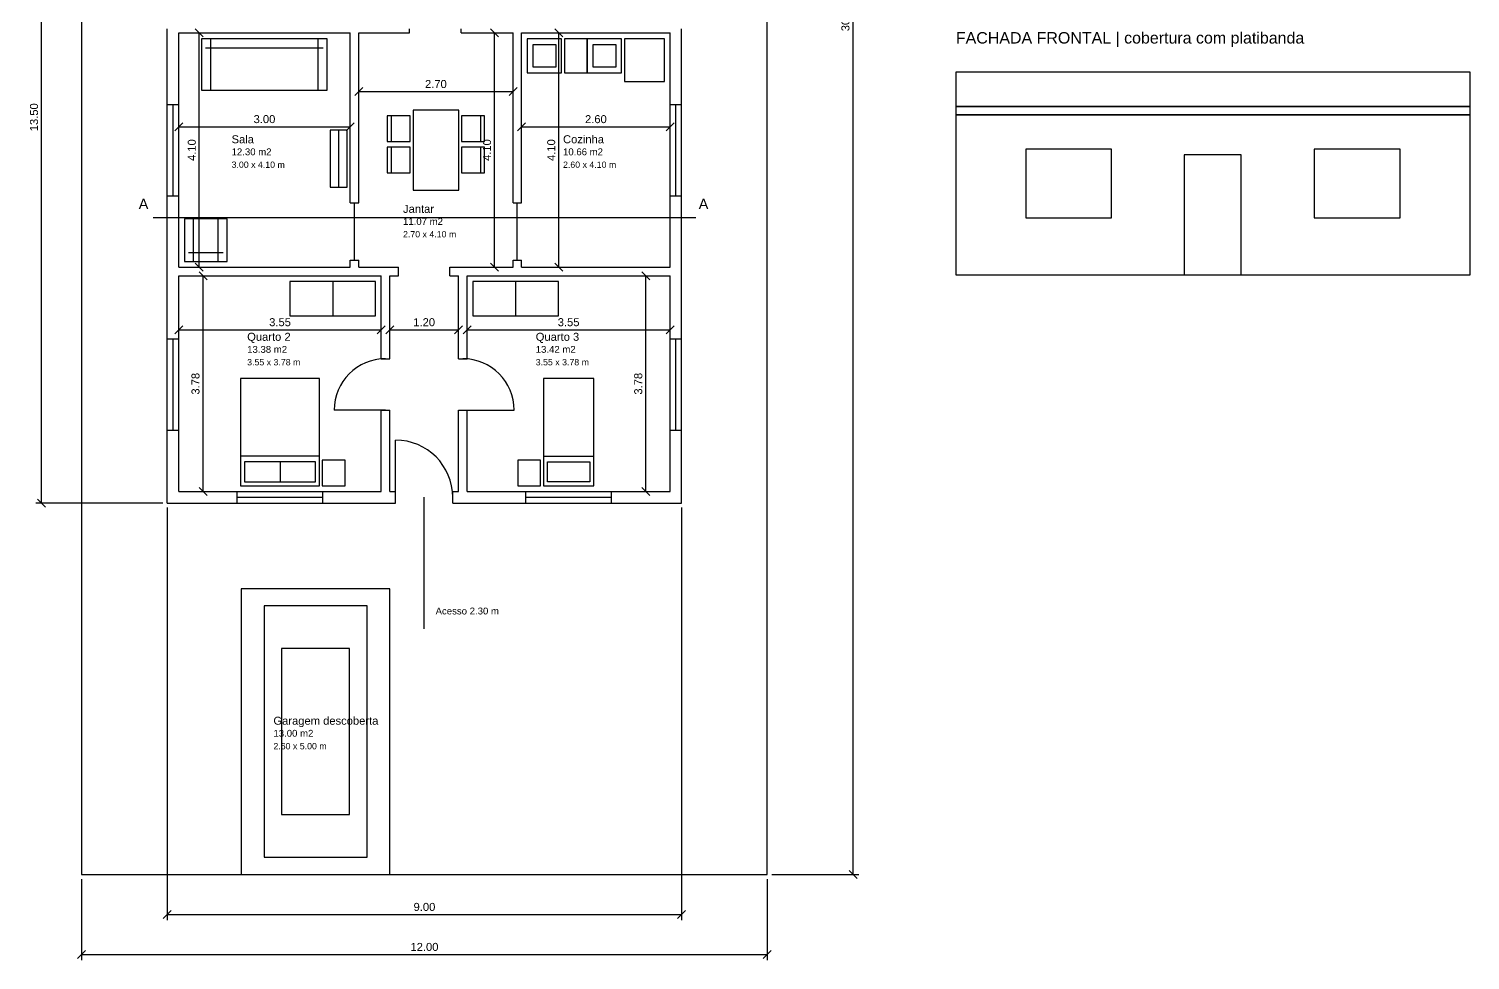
# Model space of a CAD drawing. Header units: millimetres. Extents: x -923 to 107000, y -1500 to 30295.
# Drawn here: x 81077 to 106300, y -1500 to 14798 of the extents above; entities that cross this region are included whole.
import ezdxf

# ---------------------------------------------------------------- set-up
doc = ezdxf.new("R2010")
doc.units = ezdxf.units.MM
doc.header["$MEASUREMENT"] = 0
for name, color, linetype in [('CASA_ACESSO', 4, 'Continuous'), ('CASA_COBERTURA', 2, 'Continuous'), ('CASA_COTAS', 6, 'Continuous'), ('CASA_ESTUDO', 8, 'Continuous'), ('CASA_EXTERNO', 3, 'Continuous'), ('CASA_JANELAS', 4, 'Continuous'), ('CASA_LOTE', 8, 'Continuous'), ('CASA_MOVEIS', 3, 'Continuous'), ('CASA_PAREDES', 7, 'Continuous'), ('CASA_PORTAS', 2, 'Continuous'), ('CASA_TEXTOS', 7, 'Continuous')]:
    doc.layers.add(name, color=color, linetype=linetype)
doc.styles.get("Standard").update_dxf_attribs({"font": 'arial.ttf'})
doc.dimstyles.get("Standard").update_dxf_attribs({"dimtxt": 0.18, "dimasz": 0.18, "dimexe": 0.18, "dimexo": 0.0625, "dimgap": 0.09, "dimtad": 0, "dimtih": 1, "dimtoh": 1, "dimdec": 4, "dimzin": 0, "dimdsep": 46, "dimtxsty": 'Standard', "dimcen": 0.09, "dimadec": 0, "dimazin": 0, "dimtfac": 1, "dimtdec": 4, "dimtofl": 0, "dimtmove": 0, "dimatfit": 3, "dimfxl": 1, "dimtolj": 1, "dimtzin": 0, "dimarcsym": 0})

# ---------------------------------------------------------------- blocks, each defined once
blk = doc.blocks.new('*D45')
at = {"layer": 'CASA_COTAS', "color": 0, "lineweight": -2, "transparency": 16777216}
for p, q in [((83630, 9461), (83770, 9601)), ((83700, 9611), (83700, 9631)), ((87175, 9461), (87315, 9601)), ((87245, 9611), (87245, 9631)), ((83700, 9531), (87245, 9531))]:
    blk.add_line(p, q, dxfattribs=at)
at = {"layer": 'Defpoints', "color": 0, "transparency": 16777216}
for p in [(83700, 9531), (87245, 9531), (87245, 9531)]:
    blk.add_point(p, dxfattribs=at)
at = {"layer": 'CASA_COTAS', "color": 0, "transparency": 16777216, "insert": (85473, 9663), "char_height": 140, "attachment_point": 5}
blk.add_mtext('\\A1;3.55', dxfattribs=at)
blk = doc.blocks.new('*D46')
at = {"layer": 'CASA_COTAS', "color": 0, "lineweight": -2, "transparency": 16777216}
for p, q in [((84195, 10405), (84055, 10545)), ((84125, 6700), (84125, 10475)), ((84205, 10475), (84225, 10475)), ((84195, 6630), (84055, 6770)), ((84205, 6700), (84225, 6700))]:
    blk.add_line(p, q, dxfattribs=at)
at = {"layer": 'Defpoints', "color": 0, "transparency": 16777216}
for p in [(84125, 10475), (84125, 10475), (84125, 6700)]:
    blk.add_point(p, dxfattribs=at)
at = {"layer": 'CASA_COTAS', "color": 0, "transparency": 16777216, "insert": (83994, 8587), "char_height": 140, "attachment_point": 5, "rotation": 90}
blk.add_mtext('\\A1;3.78', dxfattribs=at)
blk = doc.blocks.new('*D47')
at = {"layer": 'CASA_COTAS', "color": 0, "lineweight": -2, "transparency": 16777216}
for p, q in [((88675, 9461), (88815, 9601)), ((88745, 9611), (88745, 9631)), ((92230, 9461), (92370, 9601)), ((92300, 9611), (92300, 9631)), ((88745, 9531), (92300, 9531))]:
    blk.add_line(p, q, dxfattribs=at)
at = {"layer": 'Defpoints', "color": 0, "transparency": 16777216}
for p in [(88745, 9531), (92300, 9531), (92300, 9531)]:
    blk.add_point(p, dxfattribs=at)
at = {"layer": 'CASA_COTAS', "color": 0, "transparency": 16777216, "insert": (90523, 9663), "char_height": 140, "attachment_point": 5}
blk.add_mtext('\\A1;3.55', dxfattribs=at)
blk = doc.blocks.new('*D48')
at = {"layer": 'CASA_COTAS', "color": 0, "lineweight": -2, "transparency": 16777216}
for p, q in [((91943, 10405), (91803, 10545)), ((91873, 6700), (91873, 10475)), ((91953, 10475), (91973, 10475)), ((91943, 6630), (91803, 6770)), ((91953, 6700), (91973, 6700))]:
    blk.add_line(p, q, dxfattribs=at)
at = {"layer": 'Defpoints', "color": 0, "transparency": 16777216}
for p in [(91873, 10475), (91873, 10475), (91873, 6700)]:
    blk.add_point(p, dxfattribs=at)
at = {"layer": 'CASA_COTAS', "color": 0, "transparency": 16777216, "insert": (91742, 8587), "char_height": 140, "attachment_point": 5, "rotation": 90}
blk.add_mtext('\\A1;3.78', dxfattribs=at)
blk = doc.blocks.new('*D49')
at = {"layer": 'CASA_COTAS', "color": 0, "lineweight": -2, "transparency": 16777216}
for p, q in [((87325, 9461), (87465, 9601)), ((87395, 9611), (87395, 9631)), ((88525, 9461), (88665, 9601)), ((88595, 9611), (88595, 9631)), ((87395, 9531), (88595, 9531))]:
    blk.add_line(p, q, dxfattribs=at)
at = {"layer": 'Defpoints', "color": 0, "transparency": 16777216}
for p in [(87395, 9531), (88595, 9531), (88595, 9531)]:
    blk.add_point(p, dxfattribs=at)
at = {"layer": 'CASA_COTAS', "color": 0, "transparency": 16777216, "insert": (87995, 9663), "char_height": 140, "attachment_point": 5}
blk.add_mtext('\\A1;1.20', dxfattribs=at)
blk = doc.blocks.new('*D50')
at = {"layer": 'CASA_COTAS', "color": 0, "lineweight": -2, "transparency": 16777216}
for p, q in [((83630, 13015), (83770, 13155)), ((83700, 13165), (83700, 13185)), ((86630, 13015), (86770, 13155)), ((86700, 13165), (86700, 13185)), ((83700, 13085), (86700, 13085))]:
    blk.add_line(p, q, dxfattribs=at)
at = {"layer": 'Defpoints', "color": 0, "transparency": 16777216}
for p in [(83700, 13085), (86700, 13085), (86700, 13085)]:
    blk.add_point(p, dxfattribs=at)
at = {"layer": 'CASA_COTAS', "color": 0, "transparency": 16777216, "insert": (85200, 13217), "char_height": 140, "attachment_point": 5}
blk.add_mtext('\\A1;3.00', dxfattribs=at)
blk = doc.blocks.new('*D51')
at = {"layer": 'CASA_COTAS', "color": 0, "lineweight": -2, "transparency": 16777216}
for p, q in [((84130, 14655), (83990, 14795)), ((84060, 10625), (84060, 14725)), ((84140, 14725), (84160, 14725)), ((84130, 10555), (83990, 10695)), ((84140, 10625), (84160, 10625))]:
    blk.add_line(p, q, dxfattribs=at)
at = {"layer": 'Defpoints', "color": 0, "transparency": 16777216}
for p in [(84060, 14725), (84060, 14725), (84060, 10625)]:
    blk.add_point(p, dxfattribs=at)
at = {"layer": 'CASA_COTAS', "color": 0, "transparency": 16777216, "insert": (83929, 12675), "char_height": 140, "attachment_point": 5, "rotation": 90}
blk.add_mtext('\\A1;4.10', dxfattribs=at)
blk = doc.blocks.new('*D52')
at = {"layer": 'CASA_COTAS', "color": 0, "lineweight": -2, "transparency": 16777216}
for p, q in [((86780, 13630), (86920, 13770)), ((86850, 13780), (86850, 13800)), ((86850, 13700), (89550, 13700)), ((89480, 13630), (89620, 13770)), ((89550, 13780), (89550, 13800))]:
    blk.add_line(p, q, dxfattribs=at)
at = {"layer": 'Defpoints', "color": 0, "transparency": 16777216}
for p in [(86850, 13700), (89550, 13700), (89550, 13700)]:
    blk.add_point(p, dxfattribs=at)
at = {"layer": 'CASA_COTAS', "color": 0, "transparency": 16777216, "insert": (88200, 13831), "char_height": 140, "attachment_point": 5}
blk.add_mtext('\\A1;2.70', dxfattribs=at)
blk = doc.blocks.new('*D53')
at = {"layer": 'CASA_COTAS', "color": 0, "lineweight": -2, "transparency": 16777216}
for p, q in [((89296, 14655), (89156, 14795)), ((89226, 10625), (89226, 14725)), ((89306, 14725), (89326, 14725)), ((89296, 10555), (89156, 10695)), ((89306, 10625), (89326, 10625))]:
    blk.add_line(p, q, dxfattribs=at)
at = {"layer": 'Defpoints', "color": 0, "transparency": 16777216}
for p in [(89226, 14725), (89226, 14725), (89226, 10625)]:
    blk.add_point(p, dxfattribs=at)
at = {"layer": 'CASA_COTAS', "color": 0, "transparency": 16777216, "insert": (89095, 12675), "char_height": 140, "attachment_point": 5, "rotation": 90}
blk.add_mtext('\\A1;4.10', dxfattribs=at)
blk = doc.blocks.new('*D54')
at = {"layer": 'CASA_COTAS', "color": 0, "lineweight": -2, "transparency": 16777216}
for p, q in [((89630, 13015), (89770, 13155)), ((89700, 13165), (89700, 13185)), ((92230, 13015), (92370, 13155)), ((92300, 13165), (92300, 13185)), ((89700, 13085), (92300, 13085))]:
    blk.add_line(p, q, dxfattribs=at)
at = {"layer": 'Defpoints', "color": 0, "transparency": 16777216}
for p in [(89700, 13085), (92300, 13085), (92300, 13085)]:
    blk.add_point(p, dxfattribs=at)
at = {"layer": 'CASA_COTAS', "color": 0, "transparency": 16777216, "insert": (91000, 13216), "char_height": 140, "attachment_point": 5}
blk.add_mtext('\\A1;2.60', dxfattribs=at)
blk = doc.blocks.new('*D55')
at = {"layer": 'CASA_COTAS', "color": 0, "lineweight": -2, "transparency": 16777216}
for p, q in [((90420, 14655), (90280, 14795)), ((90350, 10625), (90350, 14725)), ((90430, 14725), (90450, 14725)), ((90420, 10555), (90280, 10695)), ((90430, 10625), (90450, 10625))]:
    blk.add_line(p, q, dxfattribs=at)
at = {"layer": 'Defpoints', "color": 0, "transparency": 16777216}
for p in [(90350, 14725), (90350, 14725), (90350, 10625)]:
    blk.add_point(p, dxfattribs=at)
at = {"layer": 'CASA_COTAS', "color": 0, "transparency": 16777216, "insert": (90219, 12675), "char_height": 140, "attachment_point": 5, "rotation": 90}
blk.add_mtext('\\A1;4.10', dxfattribs=at)
blk = doc.blocks.new('*D65')
at = {"layer": 'CASA_COTAS', "color": 0, "lineweight": -2, "transparency": 16777216}
for p, q in [((83500, 6420), (83500, -800)), ((92500, 6420), (92500, -800)), ((83430, -770), (83570, -630)), ((83500, -700), (92500, -700)), ((92430, -770), (92570, -630))]:
    blk.add_line(p, q, dxfattribs=at)
at = {"layer": 'Defpoints', "color": 0, "transparency": 16777216}
for p in [(83500, 6500), (92500, 6500), (92500, -700)]:
    blk.add_point(p, dxfattribs=at)
at = {"layer": 'CASA_COTAS', "color": 0, "transparency": 16777216, "insert": (88000, -569), "char_height": 140, "attachment_point": 5}
blk.add_mtext('\\A1;9.00', dxfattribs=at)
blk = doc.blocks.new('*D66')
at = {"layer": 'CASA_COTAS', "color": 0, "lineweight": -2, "transparency": 16777216}
for p, q in [((83420, 20000), (81200, 20000)), ((81370, 19930), (81230, 20070)), ((81300, 6500), (81300, 20000)), ((81370, 6430), (81230, 6570)), ((83420, 6500), (81200, 6500))]:
    blk.add_line(p, q, dxfattribs=at)
at = {"layer": 'Defpoints', "color": 0, "transparency": 16777216}
for p in [(81300, 20000), (83500, 20000), (83500, 6500)]:
    blk.add_point(p, dxfattribs=at)
at = {"layer": 'CASA_COTAS', "color": 0, "transparency": 16777216, "insert": (81168, 13250), "char_height": 140, "attachment_point": 5, "rotation": 90}
blk.add_mtext('\\A1;13.50', dxfattribs=at)
blk = doc.blocks.new('*D67')
at = {"layer": 'CASA_COTAS', "color": 0, "lineweight": -2, "transparency": 16777216}
for p, q in [((82000, -80), (82000, -1500)), ((94000, -80), (94000, -1500)), ((81930, -1470), (82070, -1330)), ((82000, -1400), (94000, -1400)), ((93930, -1470), (94070, -1330))]:
    blk.add_line(p, q, dxfattribs=at)
at = {"layer": 'Defpoints', "color": 0, "transparency": 16777216}
for p in [(82000, 0), (94000, 0), (94000, -1400)]:
    blk.add_point(p, dxfattribs=at)
at = {"layer": 'CASA_COTAS', "color": 0, "transparency": 16777216, "insert": (88000, -1269), "char_height": 140, "attachment_point": 5}
blk.add_mtext('\\A1;12.00', dxfattribs=at)
blk = doc.blocks.new('*D68')
at = {"layer": 'CASA_COTAS', "color": 0, "lineweight": -2, "transparency": 16777216}
for p, q in [((95570, 29930), (95430, 30070)), ((94080, 30000), (95600, 30000)), ((95500, 0), (95500, 30000)), ((94080, 0), (95600, 0)), ((95570, -70), (95430, 70))]:
    blk.add_line(p, q, dxfattribs=at)
at = {"layer": 'Defpoints', "color": 0, "transparency": 16777216}
for p in [(94000, 30000), (95500, 30000), (94000, 0)]:
    blk.add_point(p, dxfattribs=at)
at = {"layer": 'CASA_COTAS', "color": 0, "transparency": 16777216, "insert": (95368, 15000), "char_height": 140, "attachment_point": 5, "rotation": 90}
blk.add_mtext('\\A1;30.00', dxfattribs=at)

msp = doc.modelspace()

# ---------------------------------------------------------------- linework, layer by layer
at = {"layer": 'CASA_ACESSO'}
msp.add_lwpolyline([(87995.189, 4300), (87995.189, 5900), (87995.189, 5900), (87995.189, 6600)], dxfattribs=at)
at = {"layer": 'CASA_COBERTURA'}
for points in [[(97300, 13440), (106300, 13440), (106300, 14040), (97300, 14040)], [(97300, 13290), (106300, 13290), (106300, 13440), (97300, 13440)]]:
    msp.add_lwpolyline(points, close=True, dxfattribs=at)
at = {"layer": 'CASA_ESTUDO'}
msp.add_line((83250, 11495), (92750, 11495), dxfattribs=at)
for points in [[(97300, 10490), (106300, 10490), (106300, 13290), (97300, 13290)], [(98522.594, 11490), (100022.594, 11490), (100022.594, 12690), (98522.594, 12690)], [(103572.594, 11490), (105072.594, 11490), (105072.594, 12690), (103572.594, 12690)], [(101295.189, 10490), (102295.189, 10490), (102295.189, 12590), (101295.189, 12590)]]:
    msp.add_lwpolyline(points, close=True, dxfattribs=at)
at = {"layer": 'CASA_EXTERNO'}
msp.add_lwpolyline([(84795.189, 0), (87395.189, 0), (87395.189, 5000), (84795.189, 5000)], close=True, dxfattribs=at)
at = {"layer": 'CASA_JANELAS'}
for p, q in [((83500, 11875), (83500, 13475)), ((83600, 11875), (83600, 13475)), ((83700, 11875), (83700, 13475)), ((92300, 11875), (92300, 13475)), ((92400, 11875), (92400, 13475)), ((92500, 11875), (92500, 13475)), ((83500, 7775), (83500, 9375)), ((83600, 7775), (83600, 9375)), ((83700, 7775), (83700, 9375)), ((92300, 7775), (92300, 9375)), ((92400, 7775), (92400, 9375)), ((92500, 7775), (92500, 9375)), ((84722.594, 6700), (86222.594, 6700)), ((84722.594, 6600), (86222.594, 6600)), ((89772.594, 6700), (91272.594, 6700)), ((89772.594, 6600), (91272.594, 6600)), ((84722.594, 6500), (86222.594, 6500)), ((89772.594, 6500), (91272.594, 6500))]:
    msp.add_line(p, q, dxfattribs=at)
at = {"layer": 'CASA_LOTE'}
msp.add_lwpolyline([(82000, 0), (94000, 0), (94000, 30000), (82000, 30000)], close=True, dxfattribs=at)
at = {"layer": 'CASA_MOVEIS'}
msp.add_line((86500, 12025), (86500, 13025), dxfattribs=at)
for points in [[(84100, 13725), (86300, 13725), (86300, 14625), (84100, 14625)], [(89800, 14025), (90400, 14025), (90400, 14625), (89800, 14625)], [(90450, 14025), (90850, 14025), (90850, 14625), (90450, 14625)], [(90850, 14025), (91450, 14025), (91450, 14625), (90850, 14625)], [(91500, 13875), (92200, 13875), (92200, 14625), (91500, 14625)], [(87800, 11975), (88600, 11975), (88600, 13375), (87800, 13375)], [(87350, 12825), (87750, 12825), (87750, 13275), (87350, 13275)], [(88650, 12825), (89050, 12825), (89050, 13275), (88650, 13275)], [(86350, 12025), (86650, 12025), (86650, 13025), (86350, 13025)], [(87350, 12275), (87750, 12275), (87750, 12725), (87350, 12725)], [(88650, 12275), (89050, 12275), (89050, 12725), (88650, 12725)], [(83800, 10725), (84550, 10725), (84550, 11475), (83800, 11475)], [(85645.189, 9775), (87145.189, 9775), (87145.189, 10375), (85645.189, 10375)], [(88845.189, 9775), (90345.189, 9775), (90345.189, 10375), (88845.189, 10375)], [(84782.594, 6800), (86162.594, 6800), (86162.594, 8680), (84782.594, 8680)], [(90082.594, 6800), (90962.594, 6800), (90962.594, 8680), (90082.594, 8680)], [(86212.594, 6800), (86612.594, 6800), (86612.594, 7250), (86212.594, 7250)], [(89632.594, 6800), (90032.594, 6800), (90032.594, 7250), (89632.594, 7250)], [(85195.189, 300), (86995.189, 300), (86995.189, 4700), (85195.189, 4700)]]:
    msp.add_lwpolyline(points, close=True, dxfattribs=at)
for points in [[(84170, 14465), (86230, 14465)], [(84260, 13725), (84260, 14625)], [(86140, 13725), (86140, 14625)], [(90298, 14127), (89902, 14127), (89902, 14523), (90298, 14523), (90298, 14127)], [(91348, 14127), (90952, 14127), (90952, 14523), (91348, 14523), (91348, 14127)], [(87420, 13275), (87420, 12825)], [(88980, 13275), (88980, 12825)], [(87420, 12725), (87420, 12275)], [(88980, 12725), (88980, 12275)], [(83960, 10725), (83960, 11475)], [(84390, 10725), (84390, 11475)], [(83870, 10885), (84480, 10885)], [(86395.189, 10375), (86395.189, 9775)], [(89595.189, 10375), (89595.189, 9775)], [(86162.594, 7320), (84782.594, 7320)], [(90082.594, 7320), (90962.594, 7320)], [(86092.594, 7220), (84852.594, 7220), (84852.594, 6870), (86092.594, 6870), (86092.594, 7220)], [(85472.594, 7220), (85472.594, 6870)], [(90152.594, 7220), (90892.594, 7220), (90892.594, 6870), (90152.594, 6870), (90152.594, 7220)], [(86689.189, 3952), (85501.189, 3952), (85501.189, 1048), (86689.189, 1048), (86689.189, 3952)]]:
    msp.add_lwpolyline(points, dxfattribs=at)
at = {"layer": 'CASA_PAREDES'}
for p, q in [((83500, 14725), (83500, 14800)), ((83500, 13475), (83500, 14725)), ((83500, 14725), (83500, 14725)), ((83700, 14725), (84722.594, 14725)), ((83700, 13475), (83700, 14725)), ((83700, 14725), (83700, 14725)), ((84722.594, 14725), (84819.95, 14725)), ((84819.95, 14725), (86222.594, 14725)), ((86222.594, 14725), (86319.95, 14725)), ((86319.95, 14725), (86700, 14725)), ((86700, 13475), (86700, 14725)), ((86700, 14725), (86700, 14725)), ((86850, 13475), (86850, 14725)), ((86850, 14725), (86850, 14725)), ((86850, 14725), (87245.189, 14725)), ((87245.189, 14725), (87245.189, 14725)), ((87245.189, 14725), (87395.189, 14725)), ((87395.189, 14725), (87395.189, 14725)), ((87395.189, 14725), (87439.9, 14725)), ((87439.9, 14725), (87439.9, 14725)), ((87439.9, 14725), (87495.189, 14725)), ((87495.189, 14725), (87545.189, 14725)), ((87545.189, 14725), (87589.9, 14725)), ((87589.9, 14725), (87589.9, 14725)), ((87589.9, 14725), (87739.9, 14725)), ((87739.9, 14725), (87739.9, 14800)), ((88639.9, 14725), (88639.9, 14800)), ((88639.9, 14725), (88745.189, 14725)), ((88745.189, 14725), (88745.189, 14725)), ((88745.189, 14725), (88789.9, 14725)), ((88789.9, 14725), (88789.9, 14725)), ((88789.9, 14725), (88939.9, 14725)), ((88939.9, 14725), (88939.9, 14725)), ((88939.9, 14725), (89352.4, 14725)), ((89352.4, 14725), (89550, 14725)), ((89550, 13475), (89550, 14725)), ((89550, 14725), (89550, 14725)), ((89700, 13475), (89700, 14725)), ((89700, 14725), (89700, 14725)), ((89700, 14725), (89772.594, 14725)), ((89772.594, 14725), (90952.4, 14725)), ((90952.4, 14725), (91272.594, 14725)), ((91272.594, 14725), (91339.9, 14725)), ((91339.9, 14725), (91339.9, 14725)), ((91339.9, 14725), (91539.9, 14725)), ((91539.9, 14725), (91539.9, 14725)), ((91539.9, 14725), (92300, 14725)), ((92300, 13475), (92300, 14725)), ((92300, 14725), (92300, 14725)), ((92500, 14725), (92500, 14800)), ((92500, 13475), (92500, 14725)), ((92500, 14725), (92500, 14725)), ((83500, 13475), (83700, 13475)), ((86700, 11875), (86700, 13475)), ((86700, 13475), (86700, 13475)), ((86850, 11875), (86850, 13475)), ((86850, 13475), (86850, 13475)), ((89550, 11875), (89550, 13475)), ((89550, 13475), (89550, 13475)), ((89700, 11875), (89700, 13475)), ((89700, 13475), (89700, 13475)), ((92300, 13475), (92500, 13475)), ((83500, 11750), (83500, 11875)), ((83500, 11875), (83700, 11875)), ((83700, 11750), (83700, 11875)), ((86700, 11750), (86700, 11875)), ((86700, 11875), (86700, 11875)), ((86850, 11750), (86850, 11875)), ((86850, 11875), (86850, 11875)), ((89550, 11750), (89550, 11875)), ((89550, 11875), (89550, 11875)), ((89700, 11750), (89700, 11875)), ((89700, 11875), (89700, 11875)), ((92300, 11750), (92300, 11875)), ((92300, 11875), (92500, 11875)), ((92500, 11750), (92500, 11875)), ((83500, 10750), (83500, 11750)), ((83500, 11750), (83500, 11750)), ((83700, 10750), (83700, 11750)), ((83700, 11750), (83700, 11750)), ((86700, 11750), (86850, 11750)), ((89550, 11750), (89700, 11750)), ((92300, 10750), (92300, 11750)), ((92300, 11750), (92300, 11750)), ((92500, 10750), (92500, 11750)), ((92500, 11750), (92500, 11750)), ((83500, 10625), (83500, 10750)), ((83500, 10750), (83500, 10750)), ((83500, 10550), (83500, 10625)), ((83500, 10625), (83500, 10625)), ((83700, 10625), (83700, 10750)), ((83700, 10750), (83700, 10750)), ((83700, 10625), (84722.594, 10625)), ((83700, 10625), (83700, 10625)), ((84722.594, 10625), (84819.95, 10625)), ((84819.95, 10625), (86222.594, 10625)), ((86222.594, 10625), (86319.95, 10625)), ((86319.95, 10625), (86700, 10625)), ((86700, 10625), (86700, 10750)), ((86700, 10750), (86850, 10750)), ((86700, 10625), (86700, 10625)), ((86850, 10625), (86850, 10750)), ((86850, 10625), (87245.189, 10625)), ((86850, 10625), (86850, 10625)), ((87245.189, 10625), (87245.189, 10625)), ((87245.189, 10625), (87395.189, 10625)), ((87395.189, 10625), (87395.189, 10625)), ((87395.189, 10625), (87439.9, 10625)), ((87439.9, 10625), (87439.9, 10625)), ((87439.9, 10625), (87495.189, 10625)), ((87495.189, 10625), (87545.189, 10625)), ((87545.189, 10550), (87545.189, 10625)), ((88445.189, 10550), (88445.189, 10625)), ((88445.189, 10625), (88495.189, 10625)), ((88495.189, 10625), (88595.189, 10625)), ((88595.189, 10625), (88595.189, 10625)), ((88595.189, 10625), (88639.9, 10625)), ((88639.9, 10625), (88639.9, 10625)), ((88639.9, 10625), (88745.189, 10625)), ((88745.189, 10625), (88745.189, 10625)), ((88745.189, 10625), (88789.9, 10625)), ((88789.9, 10625), (88789.9, 10625)), ((88789.9, 10625), (88939.9, 10625)), ((88939.9, 10625), (88939.9, 10625)), ((88939.9, 10625), (89352.4, 10625)), ((89352.4, 10625), (89550, 10625)), ((89550, 10625), (89550, 10750)), ((89550, 10750), (89700, 10750)), ((89550, 10625), (89550, 10625)), ((89700, 10625), (89700, 10750)), ((89700, 10625), (89772.594, 10625)), ((89700, 10625), (89700, 10625)), ((89772.594, 10625), (90952.4, 10625)), ((90952.4, 10625), (91272.594, 10625)), ((91272.594, 10625), (91339.9, 10625)), ((91339.9, 10625), (91339.9, 10625)), ((91339.9, 10625), (91539.9, 10625)), ((91539.9, 10625), (91539.9, 10625)), ((91539.9, 10625), (92300, 10625)), ((92300, 10625), (92300, 10750)), ((92300, 10750), (92300, 10750)), ((92300, 10625), (92300, 10625)), ((92500, 10625), (92500, 10750)), ((92500, 10750), (92500, 10750)), ((92500, 10550), (92500, 10625)), ((92500, 10625), (92500, 10625)), ((83500, 10550), (83500, 10550)), ((83500, 10475), (83500, 10550)), ((83500, 9375), (83500, 10475)), ((83500, 10475), (83500, 10475)), ((83700, 10475), (84722.594, 10475)), ((83700, 9375), (83700, 10475)), ((83700, 10475), (83700, 10475)), ((84722.594, 10475), (84819.95, 10475)), ((84819.95, 10475), (86222.594, 10475)), ((86222.594, 10475), (86319.95, 10475)), ((86319.95, 10475), (86700, 10475)), ((86700, 10475), (86700, 10475)), ((86700, 10475), (86850, 10475)), ((86850, 10475), (86850, 10475)), ((86850, 10475), (87245.189, 10475)), ((87245.189, 9375), (87245.189, 10475)), ((87245.189, 10475), (87245.189, 10475)), ((87395.189, 9375), (87395.189, 10475)), ((87395.189, 10475), (87395.189, 10475)), ((87395.189, 10475), (87439.9, 10475)), ((87439.9, 10475), (87439.9, 10475)), ((87439.9, 10475), (87495.189, 10475)), ((87495.189, 10475), (87545.189, 10475)), ((87545.189, 10475), (87545.189, 10550)), ((87545.189, 10550), (87545.189, 10550)), ((88445.189, 10475), (88445.189, 10550)), ((88445.189, 10550), (88445.189, 10550)), ((88445.189, 10475), (88495.189, 10475)), ((88495.189, 10475), (88595.189, 10475)), ((88595.189, 9375), (88595.189, 10475)), ((88595.189, 10475), (88595.189, 10475)), ((88745.189, 10475), (88789.9, 10475)), ((88745.189, 9375), (88745.189, 10475)), ((88745.189, 10475), (88745.189, 10475)), ((88789.9, 10475), (88789.9, 10475)), ((88789.9, 10475), (88939.9, 10475)), ((88939.9, 10475), (88939.9, 10475)), ((88939.9, 10475), (89352.4, 10475)), ((89352.4, 10475), (89550, 10475)), ((89550, 10475), (89550, 10475)), ((89550, 10475), (89700, 10475)), ((89700, 10475), (89700, 10475)), ((89700, 10475), (89772.594, 10475)), ((89772.594, 10475), (90952.4, 10475)), ((90952.4, 10475), (91272.594, 10475)), ((91272.594, 10475), (91339.9, 10475)), ((91339.9, 10475), (91339.9, 10475)), ((91339.9, 10475), (91539.9, 10475)), ((91539.9, 10475), (91539.9, 10475)), ((91539.9, 10475), (92300, 10475)), ((92300, 9375), (92300, 10475)), ((92300, 10475), (92300, 10475)), ((92500, 10550), (92500, 10550)), ((92500, 10475), (92500, 10550)), ((92500, 9375), (92500, 10475)), ((92500, 10475), (92500, 10475)), ((83500, 9375), (83700, 9375)), ((87245.189, 9025), (87245.189, 9375)), ((87245.189, 9375), (87245.189, 9375)), ((87395.189, 9025), (87395.189, 9375)), ((87395.189, 9375), (87395.189, 9375)), ((88595.189, 9025), (88595.189, 9375)), ((88595.189, 9375), (88595.189, 9375)), ((88745.189, 9025), (88745.189, 9375)), ((88745.189, 9375), (88745.189, 9375)), ((92300, 9375), (92500, 9375)), ((87245.189, 9025), (87395.189, 9025)), ((88595.189, 9025), (88639.9, 9025)), ((88639.9, 9025), (88639.9, 9025)), ((88639.9, 9025), (88745.189, 9025)), ((87245.189, 7775), (87245.189, 8125)), ((87245.189, 8125), (87395.189, 8125)), ((87395.189, 7775), (87395.189, 8125)), ((88595.189, 7775), (88595.189, 8125)), ((88595.189, 8125), (88639.9, 8125)), ((88639.9, 8125), (88639.9, 8125)), ((88639.9, 8125), (88745.189, 8125)), ((88745.189, 7775), (88745.189, 8125)), ((83500, 6700), (83500, 7775)), ((83500, 7775), (83700, 7775)), ((83700, 6700), (83700, 7775)), ((87245.189, 6700), (87245.189, 7775)), ((87245.189, 7775), (87245.189, 7775)), ((87395.189, 6700), (87395.189, 7775)), ((87395.189, 7775), (87395.189, 7775)), ((88595.189, 6700), (88595.189, 7775)), ((88595.189, 7775), (88595.189, 7775)), ((88745.189, 6700), (88745.189, 7775)), ((88745.189, 7775), (88745.189, 7775)), ((92300, 6700), (92300, 7775)), ((92300, 7775), (92500, 7775)), ((92500, 6700), (92500, 7775)), ((83500, 6600), (83500, 6700)), ((83500, 6700), (83500, 6700)), ((83500, 6500), (83500, 6600)), ((83500, 6600), (83500, 6600)), ((83700, 6700), (84722.594, 6700)), ((83700, 6700), (83700, 6700)), ((84722.594, 6600), (84722.594, 6700)), ((84722.594, 6500), (84722.594, 6600)), ((84722.594, 6600), (84722.594, 6600)), ((86222.594, 6600), (86222.594, 6700)), ((86222.594, 6700), (86319.95, 6700)), ((86222.594, 6500), (86222.594, 6600)), ((86222.594, 6600), (86222.594, 6600)), ((86319.95, 6700), (86700, 6700)), ((86700, 6700), (86700, 6700)), ((86700, 6700), (86850, 6700)), ((86850, 6700), (86850, 6700)), ((86850, 6700), (87245.189, 6700)), ((87245.189, 6700), (87245.189, 6700)), ((87395.189, 6700), (87395.189, 6700)), ((87395.189, 6700), (87439.9, 6700)), ((87439.9, 6700), (87439.9, 6700)), ((87439.9, 6700), (87495.189, 6700)), ((87495.189, 6600), (87495.189, 6700)), ((87495.189, 6500), (87495.189, 6600)), ((87495.189, 6600), (87495.189, 6600)), ((88495.189, 6600), (88495.189, 6700)), ((88495.189, 6700), (88595.189, 6700)), ((88495.189, 6500), (88495.189, 6600)), ((88495.189, 6600), (88495.189, 6600)), ((88595.189, 6700), (88595.189, 6700)), ((88745.189, 6700), (88789.9, 6700)), ((88745.189, 6700), (88745.189, 6700)), ((88789.9, 6700), (88789.9, 6700)), ((88789.9, 6700), (88939.9, 6700)), ((88939.9, 6700), (88939.9, 6700)), ((88939.9, 6700), (89352.4, 6700)), ((89352.4, 6700), (89550, 6700)), ((89550, 6700), (89550, 6700)), ((89550, 6700), (89700, 6700)), ((89700, 6700), (89700, 6700)), ((89700, 6700), (89772.594, 6700)), ((89772.594, 6600), (89772.594, 6700)), ((89772.594, 6500), (89772.594, 6600)), ((89772.594, 6600), (89772.594, 6600)), ((91272.594, 6600), (91272.594, 6700)), ((91272.594, 6700), (91339.9, 6700)), ((91272.594, 6500), (91272.594, 6600)), ((91272.594, 6600), (91272.594, 6600)), ((91339.9, 6700), (91339.9, 6700)), ((91339.9, 6700), (91539.9, 6700)), ((91539.9, 6700), (91539.9, 6700)), ((91539.9, 6700), (92300, 6700)), ((92300, 6700), (92300, 6700)), ((92500, 6600), (92500, 6700)), ((92500, 6700), (92500, 6700)), ((92500, 6500), (92500, 6600)), ((92500, 6600), (92500, 6600)), ((83500, 6500), (83700, 6500)), ((83700, 6500), (83700, 6500)), ((83700, 6500), (84722.594, 6500)), ((86222.594, 6500), (86319.95, 6500)), ((86319.95, 6500), (86700, 6500)), ((86700, 6500), (86700, 6500)), ((86700, 6500), (86850, 6500)), ((86850, 6500), (86850, 6500)), ((86850, 6500), (87245.189, 6500)), ((87245.189, 6500), (87245.189, 6500)), ((87245.189, 6500), (87395.189, 6500)), ((87395.189, 6500), (87395.189, 6500)), ((87395.189, 6500), (87439.9, 6500)), ((87439.9, 6500), (87439.9, 6500)), ((87439.9, 6500), (87495.189, 6500)), ((88495.189, 6500), (88595.189, 6500)), ((88595.189, 6500), (88595.189, 6500)), ((88595.189, 6500), (88639.9, 6500)), ((88639.9, 6500), (88639.9, 6500)), ((88639.9, 6500), (88745.189, 6500)), ((88745.189, 6500), (88745.189, 6500)), ((88745.189, 6500), (88789.9, 6500)), ((88789.9, 6500), (88789.9, 6500)), ((88789.9, 6500), (88939.9, 6500)), ((88939.9, 6500), (88939.9, 6500)), ((88939.9, 6500), (89352.4, 6500)), ((89352.4, 6500), (89550, 6500)), ((89550, 6500), (89550, 6500)), ((89550, 6500), (89700, 6500)), ((89700, 6500), (89700, 6500)), ((89700, 6500), (89772.594, 6500)), ((91272.594, 6500), (91339.9, 6500)), ((91339.9, 6500), (91339.9, 6500)), ((91339.9, 6500), (91539.9, 6500)), ((91539.9, 6500), (91539.9, 6500)), ((91539.9, 6500), (92300, 6500)), ((92300, 6500), (92300, 6500)), ((92300, 6500), (92500, 6500))]:
    msp.add_line(p, q, dxfattribs=at)
at = {"layer": 'CASA_PORTAS'}
for p, q in [((86775, 10750), (86775, 11750)), ((89625, 10750), (89625, 11750)), ((87320.189, 8125), (86420.189, 8125)), ((88670.189, 8125), (89570.189, 8125)), ((87495.189, 6600), (87495.189, 7600))]:
    msp.add_line(p, q, dxfattribs=at)
for centre, radius, start, end in [((87320.189, 8125), 900, 90, 180), ((88670.189, 8125), 900, 0, 90), ((87495.189, 6600), 1000, 0, 90)]:
    msp.add_arc(centre, radius, start, end, dxfattribs=at)

# ---------------------------------------------------------------- texts
at = {"layer": 'CASA_TEXTOS'}
for s, height, p in [('FACHADA FRONTAL | cobertura com platibanda', 200, (97300, 14540)), ('Sala', 140, (84625, 12795)), ('Cozinha', 140, (90425, 12795)), ('12.30 m2', 120, (84625, 12585)), ('10.66 m2', 120, (90425, 12585)), ('3.00 x 4.10 m', 110, (84625, 12365)), ('2.60 x 4.10 m', 110, (90425, 12365)), ('A', 180, (83000, 11645)), ('Jantar', 140, (87625, 11577)), ('A', 180, (92800, 11645)), ('11.07 m2', 120, (87625, 11367)), ('2.70 x 4.10 m', 110, (87625, 11147)), ('Quarto 2', 140, (84897.594, 9338.5)), ('Quarto 3', 140, (89947.594, 9338.5)), ('13.38 m2', 120, (84897.594, 9128.5)), ('13.42 m2', 120, (89947.594, 9128.5)), ('3.55 x 3.78 m', 110, (84897.594, 8908.5)), ('3.55 x 3.78 m', 110, (89947.594, 8908.5)), ('Acesso 2.30 m', 120, (88195.189, 4550)), ('Garagem descoberta', 140, (85357.189, 2620)), ('13.00 m2', 120, (85357.189, 2410)), ('2.60 x 5.00 m', 110, (85357.189, 2190))]:
    msp.add_text(s, height=height, dxfattribs=at).set_placement(p)

# ---------------------------------------------------------------- dimensions: what is measured, and where the dimension line sits
at = {"layer": 'CASA_COTAS'}
for base, p1, p2, picture, middle in [((95500, 30000), (94000, 0), (94000, 30000), '*D68', (95368.472, 15000)), ((81300, 20000), (83500, 6500), (83500, 20000), '*D66', (81168.472, 13250)), ((84060, 14725), (84060, 10625), (84060, 14725), '*D51', (83928.52, 12675)), ((89226, 14725), (89226, 10625), (89226, 14725), '*D53', (89094.52, 12675)), ((90350, 14725), (90350, 10625), (90350, 14725), '*D55', (90218.52, 12675)), ((84125.422634459, 10475), (84125.422634459, 6700), (84125.422634459, 10475), '*D46', (83993.894667201, 8587.5)), ((91873.422634459, 10475), (91873.422634459, 6700), (91873.422634459, 10475), '*D48', (91741.894667201, 8587.5))]:
    dim = msp.add_linear_dim(base=base, p1=p1, p2=p2, angle=90, dimstyle='Standard', override={"dimtxt": 140, "dimasz": 120, "dimexe": 100, "dimexo": 80, "dimgap": 60, "dimtad": 1, "dimtih": 0, "dimtoh": 0, "dimdec": 2, "dimlfac": 0.001, "dimpost": '<>', "dimtsz": 70}, dxfattribs=at)
    dim.commit()
    dim.dimension.update_dxf_attribs({"geometry": picture, "text_midpoint": middle})
for base, p1, p2, picture, middle in [((89550, 13700), (86850, 13700), (89550, 13700), '*D52', (88200, 13831.48)), ((86700, 13085), (83700, 13085), (86700, 13085), '*D50', (85200, 13216.528)), ((92300, 13085), (89700, 13085), (92300, 13085), '*D54', (91000, 13216.48)), ((87245.189, 9531.25), (83700, 9531.25), (87245.189, 9531.25), '*D45', (85472.594, 9662.778)), ((88595.189, 9531.25), (87395.189, 9531.25), (88595.189, 9531.25), '*D49', (87995.189, 9662.73)), ((92300, 9531.25), (88745.189, 9531.25), (92300, 9531.25), '*D47', (90522.594, 9662.778)), ((92500, -700), (83500, 6500), (92500, 6500), '*D65', (88000, -568.52)), ((94000, -1400), (82000, 0), (94000, 0), '*D67', (88000, -1268.52))]:
    dim = msp.add_linear_dim(base=base, p1=p1, p2=p2, dimstyle='Standard', override={"dimtxt": 140, "dimasz": 120, "dimexe": 100, "dimexo": 80, "dimgap": 60, "dimtad": 1, "dimtih": 0, "dimtoh": 0, "dimdec": 2, "dimlfac": 0.001, "dimpost": '<>', "dimtsz": 70}, dxfattribs=at)
    dim.commit()
    dim.dimension.update_dxf_attribs({"geometry": picture, "text_midpoint": middle})

doc.saveas('drawing.dxf')
